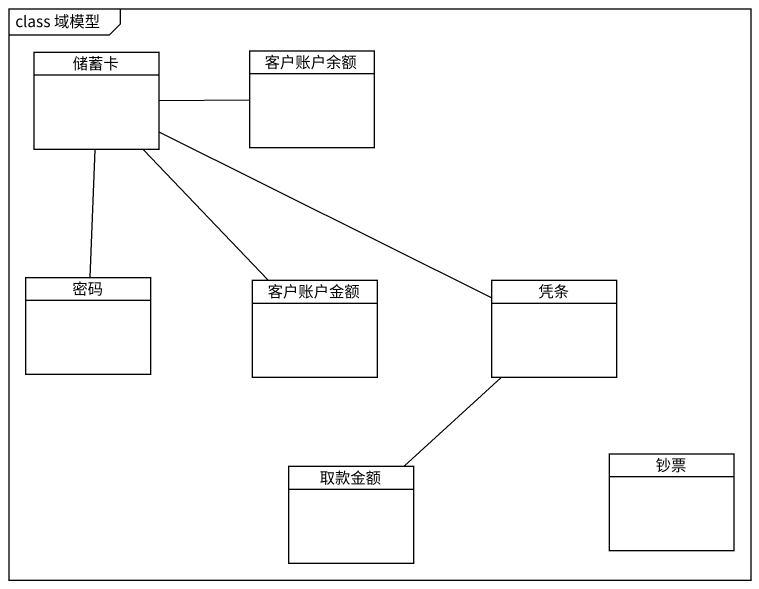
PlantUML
@startuml
mainframe class 域模型
hide circle
hide empty members
class 储蓄卡
class 客户账户余额
class 密码
class 客户账户金额
class 凭条
class 取款金额
class 钞票
储蓄卡 -right- 客户账户余额
储蓄卡 -- 密码
储蓄卡 -- 客户账户金额
储蓄卡 -right- 凭条
凭条 -- 取款金额
@enduml
